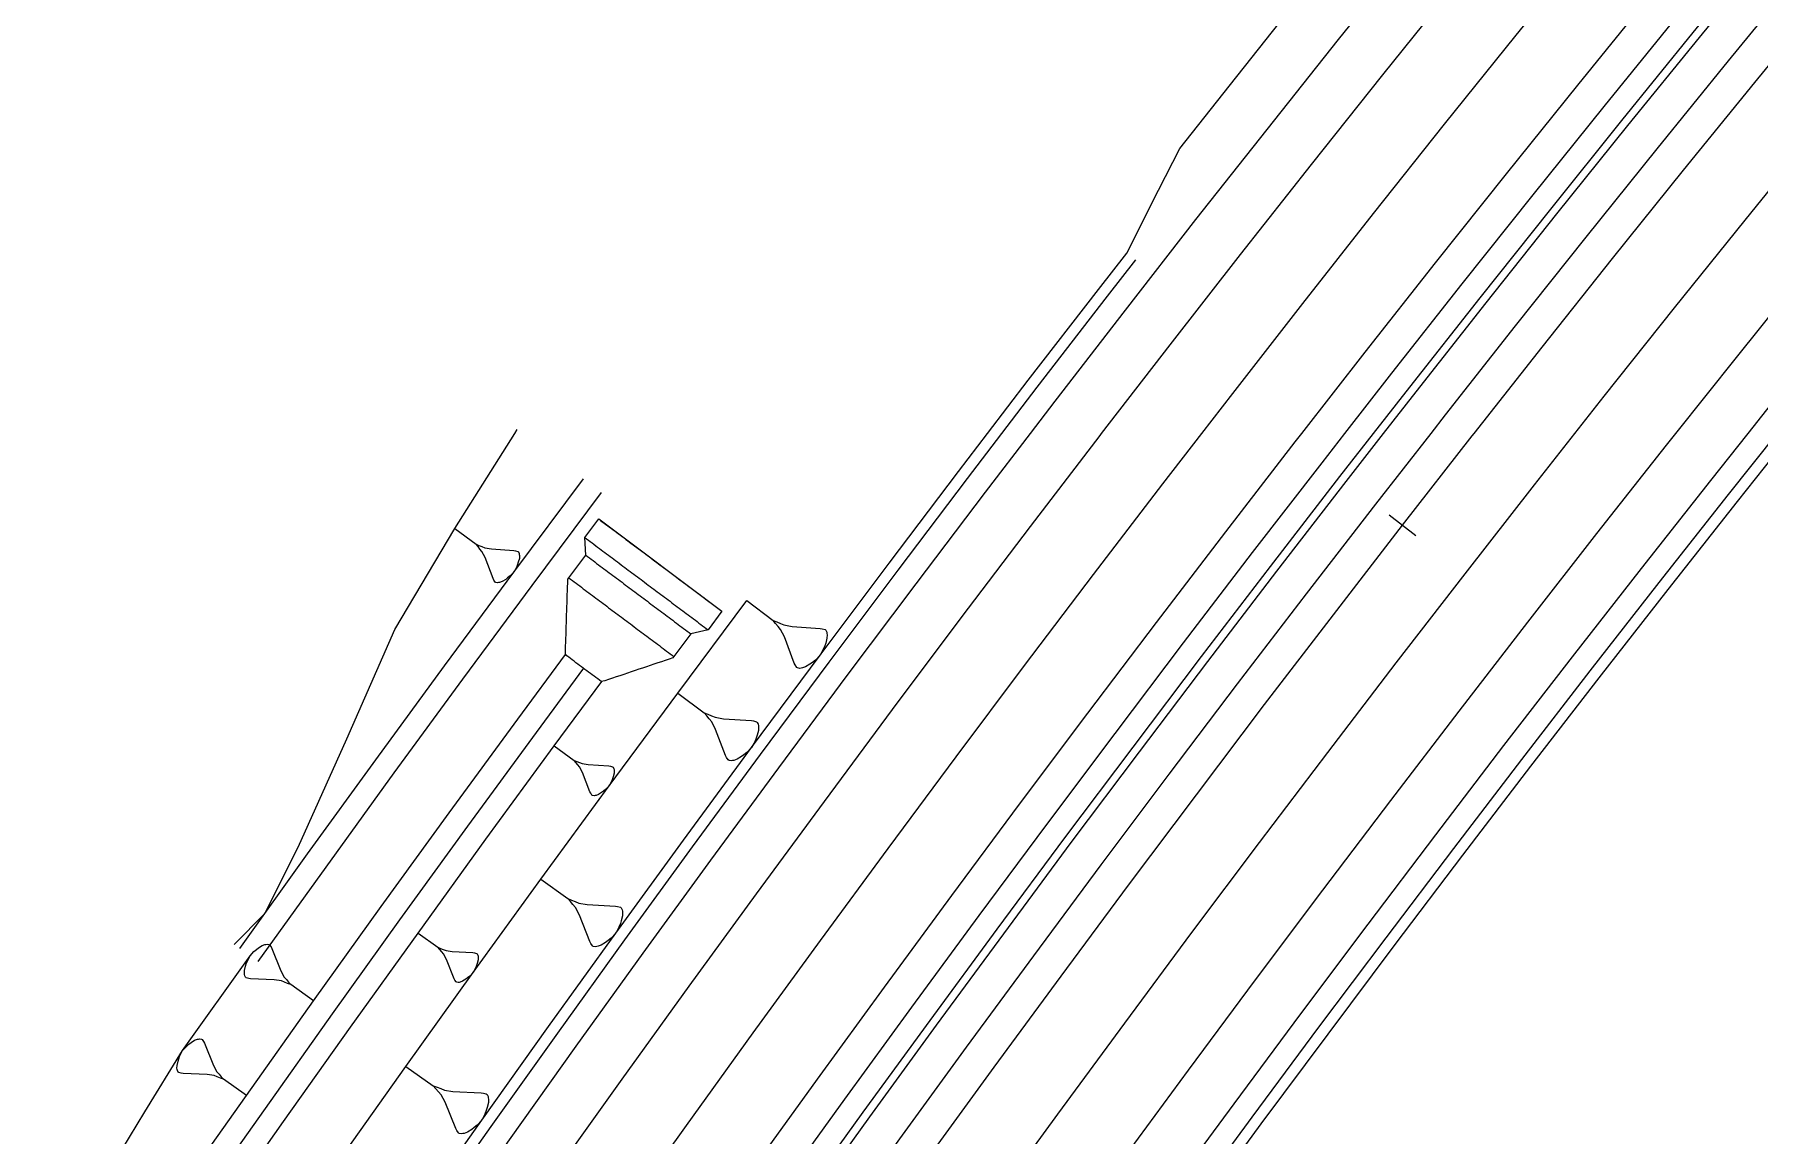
# Model space of a CAD drawing. Extents: x 386614 to 387594, y 803230 to 804419.
# Drawn here: x 387310.1 to 387386.3, y 804169 to 804217.6 of the extents above; entities that cross this region are included whole.
import ezdxf

# ---------------------------------------------------------------- set-up
doc = ezdxf.new("R2010")
doc.units = 0
doc.layers.get('0').update_dxf_attribs({"linetype": 'CONTINUOUS'})

msp = doc.modelspace()

# ---------------------------------------------------------------- linework, layer by layer
at = {"color": 7}
for p, q in [((387331.2706, 804200), (387331.3809, 804200.1747)), ((387328.6193, 804195.799), (387329.5624, 804195.1026)), ((387329.5624, 804195.1026), (387329.6901, 804195.05)), ((387329.6503, 804194.9961), (387329.5624, 804195.1026)), ((387329.7381, 804194.8896), (387329.6503, 804194.9961)), ((387329.6901, 804195.05), (387329.8177, 804194.9973)), ((387329.826, 804194.783), (387329.7381, 804194.8896)), ((387329.8177, 804194.9973), (387329.9454, 804194.9447)), ((387329.9454, 804194.9447), (387330.2406, 804194.8933)), ((387330.2406, 804194.8933), (387331.2325, 804194.827)), ((387331.2325, 804194.827), (387331.3063, 804194.8141)), ((387331.3063, 804194.8141), (387331.407, 804194.7814)), ((387329.962, 804194.5161), (387329.826, 804194.783)), ((387330.3173, 804193.5875), (387329.962, 804194.5161)), ((387331.3453, 804194.0775), (387331.233, 804193.869)), ((387331.3979, 804194.2052), (387331.3453, 804194.0775)), ((387331.4307, 804194.3059), (387331.3979, 804194.2052)), ((387331.407, 804194.7814), (387331.434, 804194.7615)), ((387331.4763, 804194.4804), (387331.4307, 804194.3059)), ((387331.434, 804194.7615), (387331.468, 804194.6948)), ((387331.468, 804194.6948), (387331.475, 804194.6479)), ((387331.475, 804194.6479), (387331.4821, 804194.6011)), ((387331.4821, 804194.6011), (387331.4763, 804194.4804)), ((387330.3512, 804193.5208), (387330.3173, 804193.5875)), ((387330.4122, 804193.4341), (387330.3512, 804193.5208)), ((387330.4391, 804193.4143), (387330.4122, 804193.4341)), ((387330.5129, 804193.4014), (387330.4391, 804193.4143)), ((387330.5598, 804193.4084), (387330.5129, 804193.4014)), ((387330.6066, 804193.4155), (387330.5598, 804193.4084)), ((387330.7202, 804193.4565), (387330.6066, 804193.4155)), ((387330.8736, 804193.5515), (387330.7202, 804193.4565)), ((387330.9602, 804193.6124), (387330.8736, 804193.5515)), ((387331.0667, 804193.7003), (387330.9602, 804193.6124)), ((387331.233, 804193.869), (387331.0667, 804193.7003)), ((387341.5232, 804192.6102), (387342.6919, 804191.7386)), ((387342.6919, 804191.7386), (387342.8503, 804191.6724)), ((387342.8005, 804191.6056), (387342.6919, 804191.7386)), ((387342.9092, 804191.4726), (387342.8005, 804191.6056)), ((387342.8503, 804191.6724), (387343.0088, 804191.6061)), ((387343.0178, 804191.3396), (387342.9092, 804191.4726)), ((387343.0088, 804191.6061), (387343.1673, 804191.5399)), ((387343.1853, 804191.0068), (387343.0178, 804191.3396)), ((387343.1673, 804191.5399), (387343.534, 804191.4742)), ((387343.6216, 804189.8499), (387343.1853, 804191.0068)), ((387343.534, 804191.4742), (387344.7672, 804191.3859)), ((387344.7672, 804191.3859), (387344.8589, 804191.3695)), ((387344.8589, 804191.3695), (387344.984, 804191.3282)), ((387344.984, 804191.3282), (387345.0174, 804191.3033)), ((387345.0174, 804191.3033), (387345.0593, 804191.2201)), ((387345.0593, 804191.2201), (387345.0677, 804191.1618)), ((387345.0677, 804191.1618), (387345.0762, 804191.1035)), ((387345.0762, 804191.1035), (387345.0683, 804190.9535)), ((387344.903, 804190.4532), (387344.7621, 804190.1945)), ((387344.9692, 804190.6117), (387344.903, 804190.4532)), ((387345.0106, 804190.7367), (387344.9692, 804190.6117)), ((387345.0683, 804190.9535), (387345.0106, 804190.7367)), ((387343.6635, 804189.7667), (387343.6216, 804189.8499)), ((387343.7388, 804189.6586), (387343.6635, 804189.7667)), ((387343.7722, 804189.6337), (387343.7388, 804189.6586)), ((387343.8639, 804189.6173), (387343.7722, 804189.6337)), ((387343.9222, 804189.6258), (387343.8639, 804189.6173)), ((387343.9805, 804189.6343), (387343.9222, 804189.6258)), ((387344.1219, 804189.6846), (387343.9805, 804189.6343)), ((387344.3132, 804189.8018), (387344.1219, 804189.6846)), ((387344.4214, 804189.8771), (387344.3132, 804189.8018)), ((387344.5544, 804189.9857), (387344.4214, 804189.8771)), ((387344.7621, 804190.1945), (387344.5544, 804189.9857)), ((387338.4729, 804188.5227), (387339.6496, 804187.6537)), ((387339.6496, 804187.6537), (387339.8089, 804187.588)), ((387339.7593, 804187.5208), (387339.6496, 804187.6537)), ((387339.8689, 804187.3879), (387339.7593, 804187.5208)), ((387339.8089, 804187.588), (387339.9682, 804187.5223)), ((387339.9786, 804187.2549), (387339.8689, 804187.3879)), ((387339.9682, 804187.5223), (387340.1275, 804187.4567)), ((387340.1482, 804186.9218), (387339.9786, 804187.2549)), ((387340.1275, 804187.4567), (387340.4958, 804187.3925)), ((387340.4958, 804187.3925), (387341.7336, 804187.3098)), ((387341.7336, 804187.3098), (387341.8256, 804187.2937)), ((387341.8256, 804187.2937), (387341.9513, 804187.2529)), ((387341.9513, 804187.2529), (387341.9849, 804187.2281)), ((387341.9849, 804187.2281), (387342.0273, 804187.1448)), ((387340.5915, 804185.7632), (387340.1482, 804186.9218)), ((387341.9399, 804186.5339), (387341.8742, 804186.3746)), ((387341.9808, 804186.6596), (387341.9399, 804186.5339)), ((387342.0377, 804186.8774), (387341.9808, 804186.6596)), ((387342.0273, 804187.1448), (387342.0361, 804187.0863)), ((387342.0361, 804187.0863), (387342.0449, 804187.0279)), ((387342.0449, 804187.0279), (387342.0377, 804186.8774)), ((387333.0203, 804186.1912), (387333.8941, 804185.5523)), ((387340.6339, 804185.68), (387340.5915, 804185.7632)), ((387340.71, 804185.5719), (387340.6339, 804185.68)), ((387341.2856, 804185.7182), (387341.0943, 804185.5998)), ((387341.3937, 804185.7943), (387341.2856, 804185.7182)), ((387341.5267, 804185.9039), (387341.3937, 804185.7943)), ((387341.7341, 804186.1144), (387341.5267, 804185.9039)), ((387341.8742, 804186.3746), (387341.7341, 804186.1144)), ((387333.8941, 804185.5523), (387334.0122, 804185.5043)), ((387333.9757, 804185.4543), (387333.8941, 804185.5523)), ((387334.0573, 804185.3563), (387333.9757, 804185.4543)), ((387334.0122, 804185.5043), (387334.1304, 804185.4562)), ((387334.1389, 804185.2584), (387334.0573, 804185.3563)), ((387334.1304, 804185.4562), (387334.2485, 804185.4082)), ((387334.2657, 804185.0125), (387334.1389, 804185.2584)), ((387334.2485, 804185.4082), (387334.5212, 804185.362)), ((387334.5978, 804184.1567), (387334.2657, 804185.0125)), ((387334.5212, 804185.362), (387335.4374, 804185.3051)), ((387335.4374, 804185.3051), (387335.5056, 804185.2936)), ((387335.5056, 804185.2936), (387335.5988, 804185.2638)), ((387335.5988, 804185.2638), (387335.6238, 804185.2455)), ((387335.664, 804184.9862), (387335.6227, 804184.8249)), ((387335.6238, 804185.2455), (387335.6554, 804185.1841)), ((387335.6554, 804185.1841), (387335.6621, 804185.1409)), ((387335.6621, 804185.1409), (387335.6689, 804185.0976)), ((387335.6689, 804185.0976), (387335.664, 804184.9862)), ((387340.7436, 804185.547), (387340.71, 804185.5719)), ((387340.8356, 804185.531), (387340.7436, 804185.547)), ((387340.8941, 804185.5398), (387340.8356, 804185.531)), ((387340.9525, 804185.5486), (387340.8941, 804185.5398)), ((387341.0943, 804185.5998), (387340.9525, 804185.5486)), ((387334.6295, 804184.0952), (387334.5978, 804184.1567)), ((387335.1913, 804184.1825), (387335.1116, 804184.1258)), ((387335.2893, 804184.2641), (387335.1913, 804184.1825)), ((387335.442, 804184.4206), (387335.2893, 804184.2641)), ((387335.5449, 804184.6136), (387335.442, 804184.4206)), ((387335.5929, 804184.7317), (387335.5449, 804184.6136)), ((387335.6227, 804184.8249), (387335.5929, 804184.7317)), ((387334.6861, 804184.0155), (387334.6295, 804184.0952)), ((387334.7111, 804183.9972), (387334.6861, 804184.0155)), ((387334.7793, 804183.9857), (387334.7111, 804183.9972)), ((387334.8225, 804183.9924), (387334.7793, 804183.9857)), ((387334.8657, 804183.9991), (387334.8225, 804183.9924)), ((387334.9704, 804184.0375), (387334.8657, 804183.9991)), ((387335.1116, 804184.1258), (387334.9704, 804184.0375)), ((387332.4307, 804180.3041), (387333.6236, 804179.4407)), ((387333.6236, 804179.4407), (387333.7845, 804179.3761)), ((387333.7352, 804179.3079), (387333.6236, 804179.4407)), ((387333.8469, 804179.1752), (387333.7352, 804179.3079)), ((387333.7845, 804179.3761), (387333.9455, 804179.3115)), ((387333.9585, 804179.0424), (387333.8469, 804179.1752)), ((387333.9455, 804179.3115), (387334.1065, 804179.2469)), ((387334.1325, 804178.7087), (387333.9585, 804179.0424)), ((387334.1065, 804179.2469), (387334.4778, 804179.1859)), ((387334.4778, 804179.1859), (387335.7246, 804179.1144)), ((387335.7246, 804179.1144), (387335.8174, 804179.0992)), ((387335.8174, 804179.0992), (387335.9443, 804179.0592)), ((387335.9443, 804179.0592), (387335.9784, 804179.0346)), ((387335.9784, 804179.0346), (387336.0219, 804178.9512)), ((387336.0219, 804178.9512), (387336.0313, 804178.8924)), ((387336.0313, 804178.8924), (387336.0407, 804178.8337)), ((387336.0407, 804178.8337), (387336.0349, 804178.6821)), ((387334.5898, 804177.5467), (387334.1325, 804178.7087)), ((387335.8751, 804178.1744), (387335.7365, 804177.9112)), ((387335.9397, 804178.3354), (387335.8751, 804178.1744)), ((387335.9797, 804178.4623), (387335.9397, 804178.3354)), ((387336.0349, 804178.6821), (387335.9797, 804178.4623)), ((387319.9525, 804177.2596), (387320.1132, 804177.3634)), ((387320.1132, 804177.3634), (387320.2329, 804177.4092)), ((387320.2329, 804177.4092), (387320.2824, 804177.4176)), ((387320.2824, 804177.4176), (387320.332, 804177.426)), ((387320.332, 804177.426), (387320.4105, 804177.4139)), ((387320.4105, 804177.4139), (387320.4395, 804177.3933)), ((387320.4395, 804177.3933), (387320.5059, 804177.3027)), ((387320.5059, 804177.3027), (387320.5433, 804177.2326)), ((387327.0005, 804177.9207), (387327.8804, 804177.2901)), ((387327.8804, 804177.2901), (387327.9989, 804177.2432)), ((387327.9629, 804177.1929), (387327.8804, 804177.2901)), ((387334.6333, 804177.4633), (387334.5898, 804177.5467)), ((387334.7109, 804177.3552), (387334.6333, 804177.4633)), ((387334.7449, 804177.3305), (387334.7109, 804177.3552)), ((387334.8378, 804177.3153), (387334.7449, 804177.3305)), ((387334.8965, 804177.3247), (387334.8378, 804177.3153)), ((387334.9553, 804177.3341), (387334.8965, 804177.3247)), ((387335.0974, 804177.387), (387334.9553, 804177.3341)), ((387335.2889, 804177.5081), (387335.0974, 804177.387)), ((387335.397, 804177.5857), (387335.2889, 804177.5081)), ((387335.5298, 804177.6973), (387335.397, 804177.5857)), ((387335.7365, 804177.9112), (387335.5298, 804177.6973)), ((387319.3768, 804176.4481), (387319.4095, 804176.5556)), ((387319.4095, 804176.5556), (387319.4627, 804176.6921)), ((387319.4627, 804176.6921), (387319.5777, 804176.9155)), ((387319.5777, 804176.9155), (387319.7506, 804177.0978)), ((387319.7506, 804177.0978), (387319.8618, 804177.1932)), ((387319.8618, 804177.1932), (387319.9525, 804177.2596)), ((387320.5433, 804177.2326), (387320.9388, 804176.2548)), ((387328.0455, 804177.0957), (387327.9629, 804177.1929)), ((387327.9989, 804177.2432), (387328.1175, 804177.1963)), ((387328.128, 804176.9985), (387328.0455, 804177.0957)), ((387328.1175, 804177.1963), (387328.2361, 804177.1494)), ((387328.2571, 804176.7539), (387328.128, 804176.9985)), ((387328.2361, 804177.1494), (387328.5093, 804177.1058)), ((387328.5973, 804175.9013), (387328.2571, 804176.7539)), ((387328.5093, 804177.1058), (387329.426, 804177.0577)), ((387329.426, 804177.0577), (387329.4943, 804177.0468)), ((387329.4943, 804177.0468), (387329.5877, 804177.0179)), ((387329.6158, 804176.5792), (387329.5869, 804176.4858)), ((387329.5877, 804177.0179), (387329.6129, 804176.9999)), ((387329.6129, 804176.9999), (387329.6451, 804176.9387)), ((387329.6556, 804176.7409), (387329.6158, 804176.5792)), ((387329.6451, 804176.9387), (387329.6522, 804176.8955)), ((387329.6522, 804176.8955), (387329.6594, 804176.8524)), ((387329.6594, 804176.8524), (387329.6556, 804176.7409)), ((387319.3282, 804176.134), (387319.3319, 804176.262)), ((387319.3366, 804176.0844), (387319.3282, 804176.134)), ((387319.3319, 804176.262), (387319.3768, 804176.4481)), ((387319.3451, 804176.0349), (387319.3366, 804176.0844)), ((387319.3825, 804175.9648), (387319.3451, 804176.0349)), ((387319.4114, 804175.9442), (387319.3825, 804175.9648)), ((387319.519, 804175.9115), (387319.4114, 804175.9442)), ((387319.5975, 804175.8994), (387319.519, 804175.9115)), ((387320.651, 804175.8491), (387319.5975, 804175.8994)), ((387320.9651, 804175.8005), (387320.651, 804175.8491)), ((387320.9388, 804176.2548), (387321.0885, 804175.9744)), ((387321.1016, 804175.7473), (387320.9651, 804175.8005)), ((387321.0885, 804175.9744), (387321.1838, 804175.8632)), ((387321.2381, 804175.694), (387321.1016, 804175.7473)), ((387321.1838, 804175.8632), (387321.2792, 804175.752)), ((387321.2792, 804175.752), (387321.3746, 804175.6407)), ((387328.6296, 804175.8401), (387328.5973, 804175.9013)), ((387328.687, 804175.7609), (387328.6296, 804175.8401)), ((387328.7121, 804175.7429), (387328.687, 804175.7609)), ((387328.8667, 804175.7462), (387328.8236, 804175.7391)), ((387328.971, 804175.7856), (387328.8667, 804175.7462)), ((387329.1114, 804175.8753), (387328.971, 804175.7856)), ((387329.1906, 804175.9327), (387329.1114, 804175.8753)), ((387329.2878, 804176.0152), (387329.1906, 804175.9327)), ((387329.439, 804176.1732), (387329.2878, 804176.0152)), ((387329.54, 804176.3672), (387329.439, 804176.1732)), ((387329.5869, 804176.4858), (387329.54, 804176.3672)), ((387321.3746, 804175.6407), (387321.2381, 804175.694)), ((387322.3889, 804174.9211), (387321.3746, 804175.6407)), ((387328.7804, 804175.732), (387328.7121, 804175.7429)), ((387328.8236, 804175.7391), (387328.7804, 804175.732)), ((387316.4818, 804172.5033), (387316.5959, 804172.7277)), ((387316.5959, 804172.7277), (387316.7683, 804172.9113)), ((387316.7683, 804172.9113), (387316.8794, 804173.0074)), ((387316.8794, 804173.0074), (387316.9699, 804173.0744)), ((387316.9699, 804173.0744), (387317.1305, 804173.1791)), ((387317.1305, 804173.1791), (387317.2502, 804173.2256)), ((387317.2502, 804173.2256), (387317.2998, 804173.2343)), ((387317.2998, 804173.2343), (387317.3494, 804173.243)), ((387317.3494, 804173.243), (387317.4282, 804173.2312)), ((387317.4282, 804173.2312), (387317.4573, 804173.2107)), ((387317.4573, 804173.2107), (387317.5243, 804173.1202)), ((387317.5243, 804173.1202), (387317.5621, 804173.0501)), ((387317.5621, 804173.0501), (387317.9632, 804172.0721)), ((387316.3496, 804171.9433), (387316.3528, 804172.0717)), ((387316.3583, 804171.8937), (387316.3496, 804171.9433)), ((387316.3528, 804172.0717), (387316.3968, 804172.2583)), ((387316.3968, 804172.2583), (387316.4291, 804172.3662)), ((387316.4291, 804172.3662), (387316.4818, 804172.5033)), ((387317.9632, 804172.0721), (387318.1145, 804171.7918)), ((387326.467, 804172.0281), (387327.6759, 804171.1705)), ((387316.367, 804171.8441), (387316.3583, 804171.8937)), ((387316.4048, 804171.774), (387316.367, 804171.8441)), ((387316.434, 804171.7535), (387316.4048, 804171.774)), ((387316.5419, 804171.7213), (387316.434, 804171.7535)), ((387316.6206, 804171.7095), (387316.5419, 804171.7213)), ((387317.6767, 804171.6641), (387316.6206, 804171.7095)), ((387317.9917, 804171.6169), (387317.6767, 804171.6641)), ((387318.1288, 804171.5642), (387317.9917, 804171.6169)), ((387318.1145, 804171.7918), (387318.2106, 804171.6808)), ((387318.2658, 804171.5115), (387318.1288, 804171.5642)), ((387318.2106, 804171.6808), (387318.3067, 804171.5698)), ((387318.4029, 804171.4588), (387318.2658, 804171.5115)), ((387318.3067, 804171.5698), (387318.4029, 804171.4588)), ((387319.4229, 804170.7424), (387318.4029, 804171.4588)), ((387327.6759, 804171.1705), (387327.8386, 804171.107)), ((387327.7895, 804171.0379), (387327.6759, 804171.1705)), ((387327.9032, 804170.9053), (387327.7895, 804171.0379)), ((387327.8386, 804171.107), (387328.0012, 804171.0435)), ((387328.0169, 804170.7728), (387327.9032, 804170.9053)), ((387328.0012, 804171.0435), (387328.1639, 804170.98)), ((387328.1952, 804170.4386), (387328.0169, 804170.7728)), ((387328.1639, 804170.98), (387328.5382, 804170.9222)), ((387328.6666, 804169.2733), (387328.1952, 804170.4386)), ((387328.5382, 804170.9222), (387329.7938, 804170.8622)), ((387329.7938, 804170.8622), (387329.8874, 804170.8478)), ((387329.8874, 804170.8478), (387330.0155, 804170.8088)), ((387330.0155, 804170.8088), (387330.0501, 804170.7843)), ((387330.0501, 804170.7843), (387330.0946, 804170.7007)), ((387330.1103, 804170.43), (387330.0568, 804170.2083)), ((387330.0946, 804170.7007), (387330.1047, 804170.6417)), ((387330.1047, 804170.6417), (387330.1147, 804170.5826)), ((387330.1147, 804170.5826), (387330.1103, 804170.43)), ((387329.8174, 804169.6512), (387329.6113, 804169.4339)), ((387329.9544, 804169.9175), (387329.8174, 804169.6512)), ((387330.0179, 804170.0802), (387329.9544, 804169.9175)), ((387330.0568, 804170.2083), (387330.0179, 804170.0802)), ((387328.7112, 804169.1898), (387328.6666, 804169.2733)), ((387328.7903, 804169.0817), (387328.7112, 804169.1898)), ((387328.8249, 804169.0572), (387328.7903, 804169.0817)), ((387328.9185, 804169.0428), (387328.8249, 804169.0572)), ((387328.9775, 804169.0528), (387328.9185, 804169.0428)), ((387329.0365, 804169.0628), (387328.9775, 804169.0528)), ((387329.1791, 804169.1175), (387329.0365, 804169.0628)), ((387329.3707, 804169.2412), (387329.1791, 804169.1175)), ((387329.4788, 804169.3203), (387329.3707, 804169.2412)), ((387329.6113, 804169.4339), (387329.4788, 804169.3203))]:
    msp.add_line(p, q, dxfattribs=at)
at = {"color": 3}
msp.add_line((387369.9059, 804196.4078), (387371.091, 804195.4883), dxfattribs=at)
at = {"color": 1, "linetype": 'CONTINUOUS'}
for points in [[(387352.1673, 804200), (387353.9621, 804202.3477), (387357.0673, 804206.3694), (387358.3147, 804207.9739), (387359.7193, 804210.7463), (387360.6607, 804212.5931), (387362.5507, 804214.9887), (387365.716, 804218.9694), (387368.9001, 804222.9349), (387372.1032, 804226.8852), (387375.3249, 804230.8203), (387378.5654, 804234.7399), (387381.8246, 804238.6441), (387385.1023, 804242.5327), (387388.3984, 804246.4056), (387391.713, 804250.2629), (387395.0459, 804254.1042), (387398.397, 804257.9297), (387400, 804259.7421)], [(387369.2197, 804200), (387370.818, 804202.0498), (387373.9215, 804205.9912), (387377.0438, 804209.9178), (387380.1847, 804213.8295), (387383.3443, 804217.7262), (387386.5223, 804221.6078), (387389.7188, 804225.4743), (387392.9337, 804229.3254), (387396.1669, 804233.1612), (387399.4183, 804236.9816), (387400, 804237.6586)], [(387369.6635, 804200), (387371.0935, 804201.8339), (387374.196, 804205.7741), (387377.3172, 804209.6994), (387380.4571, 804213.6098), (387383.6156, 804217.5052), (387386.7926, 804221.3855), (387389.988, 804225.2506), (387393.2018, 804229.1005), (387396.434, 804232.935), (387399.6843, 804236.7541), (387400, 804237.1215)], [(387352.7966, 804200), (387354.3586, 804202.0431), (387357.4623, 804206.0629), (387358.7092, 804207.6667)], [(387300, 804125.3024), (387301.4162, 804127.5265), (387304.1657, 804131.7992), (387306.9355, 804136.0589), (387309.7255, 804140.3052), (387312.5357, 804144.5383), (387315.3661, 804148.7579), (387318.2165, 804152.964), (387321.0869, 804157.1565), (387323.9772, 804161.3352), (387325.0891, 804162.9315), (387326.8874, 804165.5002), (387329.8174, 804169.6512), (387332.7671, 804173.7883), (387335.7365, 804177.9112), (387338.7255, 804182.02), (387341.7341, 804186.1144), (387344.7621, 804190.1945), (387347.8095, 804194.2602), (387350.8762, 804198.3113), (387352.1673, 804200)], [(387300, 804124.3715), (387301.8374, 804127.2569), (387304.5855, 804131.5277), (387307.354, 804135.7853), (387310.1427, 804140.0297), (387312.9516, 804144.2608), (387315.7806, 804148.4784), (387318.6297, 804152.6825), (387321.4988, 804156.873), (387324.3878, 804161.0498), (387325.4992, 804162.6454), (387327.2966, 804165.2128), (387330.2252, 804169.3619), (387333.1736, 804173.497), (387336.1416, 804177.618), (387339.1292, 804181.7249), (387342.1363, 804185.8174), (387345.1629, 804189.8956), (387348.2088, 804193.9594), (387351.2741, 804198.0085), (387352.7966, 804200)], [(387310.0917, 804116.0167), (387312.7863, 804120.2483), (387315.5009, 804124.467), (387318.2357, 804128.6727), (387320.9904, 804132.8653), (387323.7651, 804137.0448), (387326.5596, 804141.2111), (387329.3739, 804145.3639), (387332.208, 804149.5034), (387335.0618, 804153.6292), (387336.1596, 804155.2054), (387337.9352, 804157.7415), (387340.8281, 804161.84), (387343.7405, 804165.9247), (387346.6723, 804169.9955), (387349.6235, 804174.0523), (387352.594, 804178.0949), (387355.5837, 804182.1234), (387358.5925, 804186.1376), (387361.6204, 804190.1375), (387364.6673, 804194.1228), (387367.7332, 804198.0936), (387369.2197, 804200)], [(387310.3874, 804115.8294), (387313.081, 804120.0596), (387315.7948, 804124.2769), (387318.5286, 804128.4812), (387321.2825, 804132.6724), (387324.0562, 804136.8506), (387326.8498, 804141.0154), (387329.6632, 804145.1669), (387332.4963, 804149.3049), (387335.3492, 804153.4295), (387336.4467, 804155.0051), (387338.2216, 804157.5403), (387341.1136, 804161.6375), (387344.025, 804165.7208), (387346.9559, 804169.7903), (387349.9061, 804173.8457), (387352.8755, 804177.887), (387355.8642, 804181.9142), (387358.8721, 804185.927), (387361.899, 804189.9255), (387364.9449, 804193.9096), (387368.0097, 804197.8791), (387369.6635, 804200)], [(387327.256, 804116.8631), (387329.9544, 804121.0129), (387332.6725, 804125.1499), (387335.4103, 804129.2738), (387338.1677, 804133.3847), (387340.9446, 804137.4824), (387343.7411, 804141.5668), (387346.5569, 804145.6378), (387347.6402, 804147.193), (387349.3921, 804149.6955), (387352.2466, 804153.7395), (387355.1203, 804157.7699), (387358.0132, 804161.7866), (387360.9251, 804165.7895), (387363.8561, 804169.7784), (387366.8061, 804173.7534), (387369.7749, 804177.7142), (387372.7626, 804181.6609), (387375.769, 804185.5933), (387378.7942, 804189.5114), (387381.8379, 804193.4149), (387384.9002, 804197.304), (387387.044, 804200)], [(387327.6758, 804116.5915), (387330.3729, 804120.7394), (387333.0897, 804124.8743), (387335.8262, 804128.9963), (387338.5823, 804133.1052), (387341.3579, 804137.2009), (387344.153, 804141.2833), (387346.9674, 804145.3524), (387348.0502, 804146.9069), (387349.8013, 804149.4081), (387352.6544, 804153.4502), (387355.5267, 804157.4787), (387358.4182, 804161.4934), (387361.3288, 804165.4944), (387364.2583, 804169.4814), (387367.2069, 804173.4544), (387370.1743, 804177.4134), (387373.1605, 804181.3582), (387376.1655, 804185.2887), (387379.1892, 804189.2048), (387382.2315, 804193.1066), (387385.2923, 804196.9937), (387387.6828, 804200)], [(387319.9421, 804176.657), (387322.9363, 804180.8331), (387325.9503, 804184.9949), (387328.984, 804189.1422), (387332.0374, 804193.275), (387335.1104, 804197.3931)], [(387303.5109, 804147.4803), (387304.9277, 804149.6152), (387307.7793, 804153.8731), (387310.6548, 804158.1148), (387313.554, 804162.3403), (387316.477, 804166.5494), (387317.6024, 804168.1566), (387319.4229, 804170.7424), (387322.3889, 804174.9211), (387325.3748, 804179.0856), (387328.3804, 804183.2358), (387331.4058, 804187.3716), (387333.5187, 804190.2357)]]:
    msp.add_lwpolyline(points, dxfattribs=at)
at = {"color": 2, "linetype": 'CONTINUOUS'}
for points in [[(387354.0554, 804200), (387355.1516, 804201.4338), (387358.2524, 804205.4499), (387361.3723, 804209.4511), (387364.5112, 804213.4374), (387367.669, 804217.4088), (387370.8458, 804221.365), (387374.0413, 804225.3061), (387377.2555, 804229.2319), (387380.4884, 804233.1424), (387383.7399, 804237.0374), (387387.0099, 804240.9169), (387390.2984, 804244.7808), (387393.6052, 804248.629), (387396.9303, 804252.4614), (387400, 804255.9656)], [(387367.9516, 804200), (387370.0308, 804202.6666), (387373.1373, 804206.6118), (387376.2626, 804210.5421), (387379.4065, 804214.4575), (387382.569, 804218.3579), (387385.7501, 804222.2432), (387388.9496, 804226.1133), (387392.1675, 804229.9681), (387395.4038, 804233.8076), (387398.6583, 804237.6315), (387400, 804239.1929)], [(387371.7558, 804200), (387372.3922, 804200.8163), (387375.4899, 804204.7502), (387378.6062, 804208.6694), (387381.7412, 804212.5736), (387384.8948, 804216.4629), (387388.0668, 804220.3372), (387391.2572, 804224.1962), (387394.466, 804228.0401), (387397.693, 804231.8686), (387400, 804234.5793)], [(387385.7664, 804200), (387387.1998, 804201.8027), (387390.302, 804205.6661), (387393.4225, 804209.5147), (387396.5613, 804213.3484), (387399.7184, 804217.1671), (387400, 804217.5045)], [(387300, 804122.5097), (387302.6796, 804126.7178), (387305.4252, 804130.9845), (387308.1911, 804135.2382), (387310.9772, 804139.4786), (387313.7834, 804143.7057), (387316.6098, 804147.9194), (387319.4562, 804152.1196), (387322.3226, 804156.3061), (387325.2088, 804160.479), (387326.3192, 804162.0731), (387328.1149, 804164.6381), (387331.0408, 804168.7833), (387333.9864, 804172.9145), (387336.9516, 804177.0317), (387339.9364, 804181.1347), (387342.9407, 804185.2234), (387345.9645, 804189.2978), (387349.0076, 804193.3577), (387352.07, 804197.4031), (387354.0554, 804200)], [(387309.2469, 804116.5518), (387311.944, 804120.7874), (387314.6613, 804125.0101), (387317.3986, 804129.2198), (387320.156, 804133.4164), (387322.9333, 804137.5999), (387325.7304, 804141.7701), (387328.5475, 804145.9269), (387331.3842, 804150.0703), (387334.2407, 804154.2001), (387335.3396, 804155.7777), (387337.1168, 804158.3162), (387340.0125, 804162.4186), (387342.9277, 804166.5072), (387345.8623, 804170.5818), (387348.8163, 804174.6425), (387351.7896, 804178.689), (387354.7821, 804182.7213), (387357.7938, 804186.7393), (387360.8245, 804190.7429), (387363.8744, 804194.7321), (387366.9431, 804198.7067), (387367.9516, 804200)], [(387314.4707, 804119.17), (387317.1802, 804123.3807), (387319.9098, 804127.5784), (387322.6593, 804131.7631), (387325.4287, 804135.9347), (387328.2179, 804140.093), (387331.0269, 804144.238), (387333.8556, 804148.3696), (387336.7039, 804152.4876), (387337.7997, 804154.0607), (387339.5719, 804156.5921), (387342.4593, 804160.6828), (387345.3662, 804164.7597), (387348.2925, 804168.8228), (387351.238, 804172.8719), (387354.2029, 804176.9069), (387357.1869, 804180.9277), (387360.19, 804184.9343), (387363.2122, 804188.9265), (387366.2533, 804192.9043), (387369.3133, 804196.8676), (387371.7558, 804200)], [(387326.4163, 804117.4062), (387329.1173, 804121.5601), (387331.8381, 804125.701), (387334.5785, 804129.8289), (387337.3385, 804133.9437), (387340.1182, 804138.0453), (387342.9173, 804142.1337), (387345.7358, 804146.2087), (387346.8201, 804147.7653), (387348.5737, 804150.2702), (387351.431, 804154.3181), (387354.3074, 804158.3524), (387357.2031, 804162.373), (387360.1179, 804166.3797), (387363.0517, 804170.3725), (387366.0045, 804174.3512), (387368.9762, 804178.3159), (387371.9667, 804182.2664), (387374.9761, 804186.2026), (387378.0041, 804190.1244), (387381.0508, 804194.0317), (387384.116, 804197.9245), (387385.7664, 804200)]]:
    msp.add_lwpolyline(points, dxfattribs=at)
at = {"color": 7, "linetype": 'CONTINUOUS'}
for points in [[(387357.203, 804200), (387360.2276, 804203.9173), (387363.3401, 804207.9092), (387366.4717, 804211.8861), (387369.6221, 804215.8482), (387372.7914, 804219.7951), (387375.9794, 804223.727), (387379.1861, 804227.6436), (387382.4114, 804231.5449), (387385.6553, 804235.4308), (387388.9176, 804239.3012), (387392.1984, 804243.156), (387395.4974, 804246.9951), (387398.8147, 804250.8185), (387400, 804252.1716)], [(387361.6248, 804200), (387362.9928, 804201.7718), (387366.0951, 804205.7505), (387369.2163, 804209.7143), (387372.3564, 804213.6633), (387375.5152, 804217.5973), (387378.6928, 804221.5162), (387381.8889, 804225.4199), (387385.1036, 804229.3083), (387388.3368, 804233.1814), (387391.5884, 804237.0391), (387394.8583, 804240.8812), (387398.1465, 804244.7077), (387400, 804246.844)], [(387366.0495, 804200), (387368.8501, 804203.5917), (387371.961, 804207.5425), (387375.0907, 804211.4785), (387378.2391, 804215.3994), (387381.4061, 804219.3054), (387384.5917, 804223.1962), (387387.7958, 804227.0718), (387391.0183, 804230.9321), (387394.2592, 804234.777), (387397.5183, 804238.6064), (387400, 804241.4944)], [(387373.6587, 804200), (387376.6662, 804203.8194), (387379.7781, 804207.733), (387382.9086, 804211.6317), (387386.0576, 804215.5154), (387389.2251, 804219.3842), (387392.411, 804223.2377), (387395.6152, 804227.0761), (387398.8376, 804230.8992), (387400, 804232.2649)], [(387378.1135, 804200), (387379.4109, 804201.6476), (387382.5124, 804205.5481), (387385.6325, 804209.4338), (387388.771, 804213.3046), (387391.9279, 804217.1605), (387395.1032, 804221.0012), (387398.2967, 804224.8268), (387400, 804226.8475)], [(387382.5723, 804200), (387385.2467, 804203.3633), (387388.3563, 804207.236), (387391.4844, 804211.0939), (387394.6308, 804214.9368), (387397.7954, 804218.7647), (387400, 804221.4056)], [(387300, 804111.2162), (387302.3334, 804114.9588), (387305.023, 804119.2273), (387307.7329, 804123.483), (387310.4631, 804127.7257), (387313.2134, 804131.9554), (387315.9838, 804136.172), (387318.7742, 804140.3753), (387321.5847, 804144.5652), (387324.4151, 804148.7417), (387327.2653, 804152.9047), (387330.1353, 804157.0541), (387331.2394, 804158.6392), (387333.0251, 804161.1898), (387335.9345, 804165.3117), (387338.8635, 804169.4196), (387341.812, 804173.5136), (387344.78, 804177.5935), (387347.7674, 804181.6592), (387350.7741, 804185.7106), (387353.8, 804189.7477), (387356.8452, 804193.7703), (387359.9095, 804197.7783), (387361.6248, 804200)], [(387300, 804117.8209), (387302.0663, 804121.1002), (387304.7851, 804125.37), (387307.5243, 804129.6267), (387310.2837, 804133.8704), (387313.0633, 804138.1008), (387315.8629, 804142.318), (387318.6827, 804146.5218), (387321.5224, 804150.7121), (387324.382, 804154.8889), (387327.2615, 804159.052), (387328.3693, 804160.6423), (387330.1608, 804163.2013), (387333.0798, 804167.3368), (387336.0185, 804171.4583), (387338.9768, 804175.5658), (387341.9546, 804179.6592), (387344.9518, 804183.7383), (387347.9685, 804187.8031), (387351.0044, 804191.8535), (387354.0597, 804195.8894), (387357.1341, 804199.9107), (387357.203, 804200)], [(387307.9798, 804117.3545), (387310.6807, 804121.5961), (387313.4018, 804125.8248), (387316.143, 804130.0405), (387318.9043, 804134.2431), (387321.6856, 804138.4325), (387324.4867, 804142.6086), (387327.3077, 804146.7714), (387330.1486, 804150.9206), (387333.0091, 804155.0563), (387334.1095, 804156.6361), (387335.8893, 804159.1783), (387338.7891, 804163.2865), (387341.7084, 804167.3809), (387344.6472, 804171.4614), (387347.6054, 804175.5278), (387350.5829, 804179.58), (387353.5797, 804183.6181), (387356.5956, 804187.6418), (387359.6307, 804191.6511), (387362.6849, 804195.646), (387365.758, 804199.6262), (387366.0495, 804200)], [(387315.734, 804118.3613), (387318.4397, 804122.566), (387321.1653, 804126.7577), (387323.9109, 804130.9365), (387326.6764, 804135.1021), (387329.4616, 804139.2545), (387332.2666, 804143.3935), (387335.0913, 804147.5192), (387337.9356, 804151.6314), (387339.0298, 804153.2023), (387340.7994, 804155.73), (387343.6827, 804159.8149), (387346.5855, 804163.886), (387349.5075, 804167.9433), (387352.4489, 804171.9866), (387355.4095, 804176.0158), (387358.3893, 804180.0309), (387361.3881, 804184.0318), (387364.406, 804188.0183), (387367.4428, 804191.9904), (387370.4984, 804195.9481), (387373.5729, 804199.8911), (387373.6587, 804200)], [(387318.6818, 804116.4744), (387321.3785, 804120.665), (387324.095, 804124.8428), (387326.8315, 804129.0076), (387329.5877, 804133.1593), (387332.3636, 804137.2979), (387335.1593, 804141.4232), (387337.9745, 804145.5351), (387340.8093, 804149.6335), (387341.8999, 804151.1992), (387343.6636, 804153.7185), (387346.5373, 804157.7898), (387349.4304, 804161.8473), (387352.3427, 804165.891), (387355.2743, 804169.9209), (387358.2251, 804173.9367), (387361.1949, 804177.9384), (387364.1837, 804181.9259), (387367.1915, 804185.8992), (387370.2182, 804189.8581), (387373.2637, 804193.8025), (387376.3279, 804197.7324), (387378.1135, 804200)], [(387318.8783, 804177.4117), (387320.2379, 804178.7857), (387321.7037, 804181.7163), (387323.8606, 804186.5074), (387325.9812, 804191.3376), (387328.6193, 804195.799), (387331.2706, 804200)], [(387324.3172, 804118.7641), (387327.0247, 804122.9279), (387329.752, 804127.0787), (387332.499, 804131.2166), (387335.2657, 804135.3413), (387338.052, 804139.4528), (387340.8578, 804143.5509), (387343.6831, 804147.6357), (387344.77, 804149.1961), (387346.5279, 804151.707), (387349.392, 804155.7646), (387352.2753, 804159.8086), (387355.178, 804163.8388), (387358.0997, 804167.8552), (387361.0406, 804171.8576), (387364.0005, 804175.8459), (387366.9793, 804179.8201), (387369.977, 804183.78), (387372.9936, 804187.7257), (387376.0289, 804191.6569), (387379.0829, 804195.5737), (387382.1555, 804199.4758), (387382.5723, 804200)], [(387319.1265, 804177.2356), (387322.1234, 804181.4156), (387325.1402, 804185.5812), (387328.1767, 804189.7324), (387331.233, 804193.869), (387334.3088, 804197.991)], [(387306.2723, 804142.5859), (387309.0867, 804146.8399), (387311.925, 804151.0779), (387314.7871, 804155.2999), (387317.673, 804159.5058), (387320.5824, 804163.6953), (387321.7026, 804165.295), (387323.5147, 804167.8688), (387326.467, 804172.0281), (387329.439, 804176.1732), (387332.4307, 804180.3041), (387335.442, 804184.4206), (387338.4729, 804188.5227), (387341.5232, 804192.6102)], [(387334.3076, 804189.6208), (387332.213, 804186.7814), (387329.1905, 804182.6495), (387326.1876, 804178.5031), (387323.2045, 804174.3425), (387320.2412, 804170.1677), (387318.4225, 804167.5843), (387317.2981, 804165.9786), (387314.3778, 804161.7734), (387311.4812, 804157.5518), (387308.6084, 804153.314), (387305.7595, 804149.0602), (387304.3431, 804146.9259)], [(387305.1771, 804146.3742), (387306.5913, 804148.5051), (387309.4376, 804152.755), (387312.3077, 804156.9888), (387315.2016, 804161.2065), (387318.1192, 804165.4077), (387319.2425, 804167.012), (387321.0596, 804169.593), (387324.0201, 804173.7639), (387327.0005, 804177.9207), (387330.0006, 804182.0631), (387333.0203, 804186.1912), (387335.1197, 804189.037)], [(387313.9079, 804168.3354), (387314.934, 804170.0189), (387316.5959, 804172.7278), (387319.5776, 804176.9155)]]:
    msp.add_lwpolyline(points, dxfattribs=at)
at = {"color": 3, "linetype": 'CONTINUOUS'}
for points in [[(387373.6587, 804200), (387376.6662, 804203.8194), (387379.7781, 804207.733), (387382.9086, 804211.6317), (387386.0576, 804215.5154), (387389.2251, 804219.3842), (387392.411, 804223.2377), (387395.6152, 804227.0761), (387398.8376, 804230.8992), (387400, 804232.2649)], [(387315.734, 804118.3613), (387318.4397, 804122.566), (387321.1653, 804126.7577), (387323.9109, 804130.9365), (387326.6764, 804135.1021), (387329.4616, 804139.2545), (387332.2666, 804143.3935), (387335.0913, 804147.5192), (387337.9356, 804151.6314), (387339.0298, 804153.2023), (387340.7994, 804155.73), (387343.6827, 804159.8149), (387346.5855, 804163.886), (387349.5075, 804167.9433), (387352.4489, 804171.9866), (387355.4095, 804176.0158), (387358.3893, 804180.0309), (387361.3881, 804184.0318), (387364.406, 804188.0183), (387367.4428, 804191.9904), (387370.4984, 804195.9481), (387373.5729, 804199.8911), (387373.6587, 804200)]]:
    msp.add_lwpolyline(points, dxfattribs=at)
at = {"color": 252, "linetype": 'CONTINUOUS'}
for points in [[(387340.426, 804192.1435), (387339.813, 804191.3223), (387339.0538, 804191.1413), (387338.3044, 804190.1408), (387338.2587, 804190.0798), (387338.0919, 804190.024), (387337.9252, 804189.9682), (387337.7584, 804189.9125), (387337.5916, 804189.8567), (387337.4249, 804189.8009), (387337.2581, 804189.7451), (387337.0913, 804189.6893), (387336.9245, 804189.6333), (387336.7571, 804189.5768), (387336.5898, 804189.5202), (387336.4224, 804189.4636), (387336.2551, 804189.407), (387336.0877, 804189.3505), (387335.9204, 804189.2939), (387335.753, 804189.2373), (387335.5856, 804189.1807), (387335.4182, 804189.1241), (387335.2509, 804189.0675), (387335.0975, 804189.0295), (387335.0174, 804189.0894), (387334.9373, 804189.1494), (387334.8573, 804189.2093), (387334.7772, 804189.2692), (387334.6971, 804189.3292), (387334.6171, 804189.3891), (387334.537, 804189.4491), (387334.457, 804189.509), (387334.3769, 804189.569), (387334.2968, 804189.6289), (387334.2168, 804189.6888), (387334.1367, 804189.7488), (387334.0567, 804189.8087), (387333.9766, 804189.8687), (387333.8965, 804189.9286), (387333.8165, 804189.9885), (387333.7364, 804190.0485), (387333.6563, 804190.1084), (387333.5762, 804190.1683), (387333.5101, 804190.2468), (387333.5157, 804190.4211), (387333.5213, 804190.5954), (387333.5269, 804190.7696), (387333.5324, 804190.9439), (387333.538, 804191.1182), (387333.5436, 804191.2925), (387333.5492, 804191.4668), (387333.5548, 804191.641), (387333.5604, 804191.8153), (387333.566, 804191.9896), (387333.5717, 804192.164), (387333.5779, 804192.3391), (387333.584, 804192.5141), (387333.5902, 804192.6892), (387333.5964, 804192.8643), (387333.6026, 804193.0394), (387333.6088, 804193.2144), (387333.615, 804193.3895), (387333.6212, 804193.5646), (387333.6618, 804193.6188), (387334.4112, 804194.6192), (387334.3708, 804195.3992), (387334.9826, 804196.219), (387340.426, 804192.1435)], [(387334.9826, 804196.219), (387335.0627, 804196.159), (387335.1427, 804196.0991), (387335.2228, 804196.0391), (387335.3029, 804195.9792), (387335.3829, 804195.9193), (387335.463, 804195.8593), (387335.543, 804195.7994), (387335.6231, 804195.7394), (387335.7032, 804195.6795), (387335.7832, 804195.6195), (387335.8633, 804195.5596), (387335.9434, 804195.4997), (387336.0234, 804195.4397), (387336.1035, 804195.3798), (387336.1835, 804195.3198), (387336.2636, 804195.2599), (387336.3437, 804195.1999), (387336.4237, 804195.14), (387336.5038, 804195.0801), (387336.5838, 804195.0201), (387336.6639, 804194.9602), (387336.744, 804194.9002), (387336.824, 804194.8403), (387336.9041, 804194.7804), (387336.9842, 804194.7204), (387337.0642, 804194.6605), (387337.1443, 804194.6005), (387337.2243, 804194.5406), (387337.3044, 804194.4806), (387337.3845, 804194.4207), (387337.4645, 804194.3608), (387337.5446, 804194.3008), (387337.6246, 804194.2409), (387337.7047, 804194.1809), (387337.7848, 804194.121), (387337.8648, 804194.061), (387337.9449, 804194.0011), (387338.025, 804193.9412), (387338.105, 804193.8812), (387338.1851, 804193.8213), (387338.2651, 804193.7613), (387338.3452, 804193.7014), (387338.4253, 804193.6415), (387338.5053, 804193.5815), (387338.5854, 804193.5216), (387338.6654, 804193.4616), (387338.7455, 804193.4017), (387338.8256, 804193.3417), (387338.9056, 804193.2818), (387338.9857, 804193.2219), (387339.0658, 804193.1619), (387339.1458, 804193.102), (387339.2259, 804193.042), (387339.3059, 804192.9821), (387339.386, 804192.9221), (387339.4661, 804192.8622), (387339.5461, 804192.8023), (387339.6262, 804192.7423), (387339.7062, 804192.6824), (387339.7863, 804192.6224), (387339.8664, 804192.5625), (387339.9464, 804192.5025), (387340.0265, 804192.4426), (387340.1066, 804192.3827), (387340.1866, 804192.3227), (387340.2667, 804192.2628), (387340.3467, 804192.2028), (387340.426, 804192.1435)], [(387334.3708, 804195.3992), (387334.4508, 804195.3393), (387334.5308, 804195.2793), (387334.6109, 804195.2193), (387334.6909, 804195.1594), (387334.771, 804195.0994), (387334.851, 804195.0394), (387334.9311, 804194.9795), (387335.0111, 804194.9195), (387335.0912, 804194.8596), (387335.1712, 804194.7996), (387335.2512, 804194.7396), (387335.3313, 804194.6797), (387335.4113, 804194.6197), (387335.4914, 804194.5597), (387335.5714, 804194.4998), (387335.6515, 804194.4398), (387335.7315, 804194.3798), (387335.8116, 804194.3199), (387335.8916, 804194.2599), (387335.9717, 804194.1999), (387336.0517, 804194.14), (387336.1317, 804194.08), (387336.2118, 804194.02), (387336.2918, 804193.9601), (387336.3719, 804193.9001), (387336.4519, 804193.8402), (387336.532, 804193.7802), (387336.612, 804193.7202), (387336.6921, 804193.6603), (387336.7721, 804193.6003), (387336.8521, 804193.5403), (387336.9322, 804193.4804), (387337.0122, 804193.4204), (387337.0923, 804193.3604), (387337.1723, 804193.3005), (387337.2524, 804193.2405), (387337.3324, 804193.1805), (387337.4125, 804193.1206), (387337.4925, 804193.0606), (387337.5725, 804193.0006), (387337.6526, 804192.9407), (387337.7326, 804192.8807), (387337.8127, 804192.8208), (387337.8927, 804192.7608), (387337.9728, 804192.7008), (387338.0528, 804192.6409), (387338.1329, 804192.5809), (387338.2129, 804192.5209), (387338.293, 804192.461), (387338.373, 804192.401), (387338.453, 804192.341), (387338.5331, 804192.2811), (387338.6131, 804192.2211), (387338.6932, 804192.1611), (387338.7732, 804192.1012), (387338.8533, 804192.0412), (387338.9333, 804191.9812), (387339.0134, 804191.9213), (387339.0934, 804191.8613), (387339.1734, 804191.8014), (387339.2535, 804191.7414), (387339.3335, 804191.6814), (387339.4136, 804191.6215), (387339.4936, 804191.5615), (387339.5737, 804191.5015), (387339.6537, 804191.4416), (387339.7338, 804191.3816), (387339.813, 804191.3223)], [(387334.4112, 804194.6192), (387334.4913, 804194.5592), (387334.5713, 804194.4993), (387334.6514, 804194.4393), (387334.7314, 804194.3794), (387334.8115, 804194.3194), (387334.8915, 804194.2594), (387334.9716, 804194.1995), (387335.0516, 804194.1395), (387335.1316, 804194.0795), (387335.2117, 804194.0196), (387335.2917, 804193.9596), (387335.3718, 804193.8996), (387335.4518, 804193.8397), (387335.5319, 804193.7797), (387335.6119, 804193.7197), (387335.692, 804193.6598), (387335.772, 804193.5998), (387335.8521, 804193.5398), (387335.9321, 804193.4799), (387336.0121, 804193.4199), (387336.0922, 804193.36), (387336.1722, 804193.3), (387336.2523, 804193.24), (387336.3323, 804193.1801), (387336.4124, 804193.1201), (387336.4924, 804193.0601), (387336.5725, 804193.0002), (387336.6525, 804192.9402), (387336.7325, 804192.8802), (387336.8126, 804192.8203), (387336.8926, 804192.7603), (387336.9727, 804192.7003), (387337.0527, 804192.6404), (387337.1328, 804192.5804), (387337.2128, 804192.5204), (387337.2929, 804192.4605), (387337.3729, 804192.4005), (387337.4529, 804192.3406), (387337.533, 804192.2806), (387337.613, 804192.2206), (387337.6931, 804192.1607), (387337.7731, 804192.1007), (387337.8532, 804192.0407), (387337.9332, 804191.9808), (387338.0133, 804191.9208), (387338.0933, 804191.8608), (387338.1734, 804191.8009), (387338.2534, 804191.7409), (387338.3334, 804191.6809), (387338.4135, 804191.621), (387338.4935, 804191.561), (387338.5736, 804191.501), (387338.6536, 804191.4411), (387338.7337, 804191.3811), (387338.8137, 804191.3212), (387338.8938, 804191.2612), (387338.9738, 804191.2012), (387339.0538, 804191.1413)], [(387333.6618, 804193.6188), (387333.7418, 804193.5588), (387333.8219, 804193.4989), (387333.9019, 804193.4389), (387333.982, 804193.3789), (387334.062, 804193.319), (387334.1421, 804193.259), (387334.2221, 804193.199), (387334.3022, 804193.1391), (387334.3822, 804193.0791), (387334.4622, 804193.0192), (387334.5423, 804192.9592), (387334.6223, 804192.8992), (387334.7024, 804192.8393), (387334.7824, 804192.7793), (387334.8625, 804192.7193), (387334.9425, 804192.6594), (387335.0226, 804192.5994), (387335.1026, 804192.5394), (387335.1826, 804192.4795), (387335.2627, 804192.4195), (387335.3427, 804192.3595), (387335.4228, 804192.2996), (387335.5028, 804192.2396), (387335.5829, 804192.1796), (387335.6629, 804192.1197), (387335.743, 804192.0597), (387335.823, 804191.9998), (387335.9031, 804191.9398), (387335.9831, 804191.8798), (387336.0631, 804191.8199), (387336.1432, 804191.7599), (387336.2232, 804191.6999), (387336.3033, 804191.64), (387336.3833, 804191.58), (387336.4634, 804191.52), (387336.5434, 804191.4601), (387336.6235, 804191.4001), (387336.7035, 804191.3401), (387336.7835, 804191.2802), (387336.8636, 804191.2202), (387336.9436, 804191.1602), (387337.0237, 804191.1003), (387337.1037, 804191.0403), (387337.1838, 804190.9804), (387337.2638, 804190.9204), (387337.3439, 804190.8604), (387337.4239, 804190.8005), (387337.5039, 804190.7405), (387337.584, 804190.6805), (387337.664, 804190.6206), (387337.7441, 804190.5606), (387337.8241, 804190.5006), (387337.9042, 804190.4407), (387337.9842, 804190.3807), (387338.0643, 804190.3207), (387338.1443, 804190.2608), (387338.2244, 804190.2008), (387338.3044, 804190.1408)]]:
    msp.add_lwpolyline(points, dxfattribs=at)

doc.saveas('drawing.dxf')
